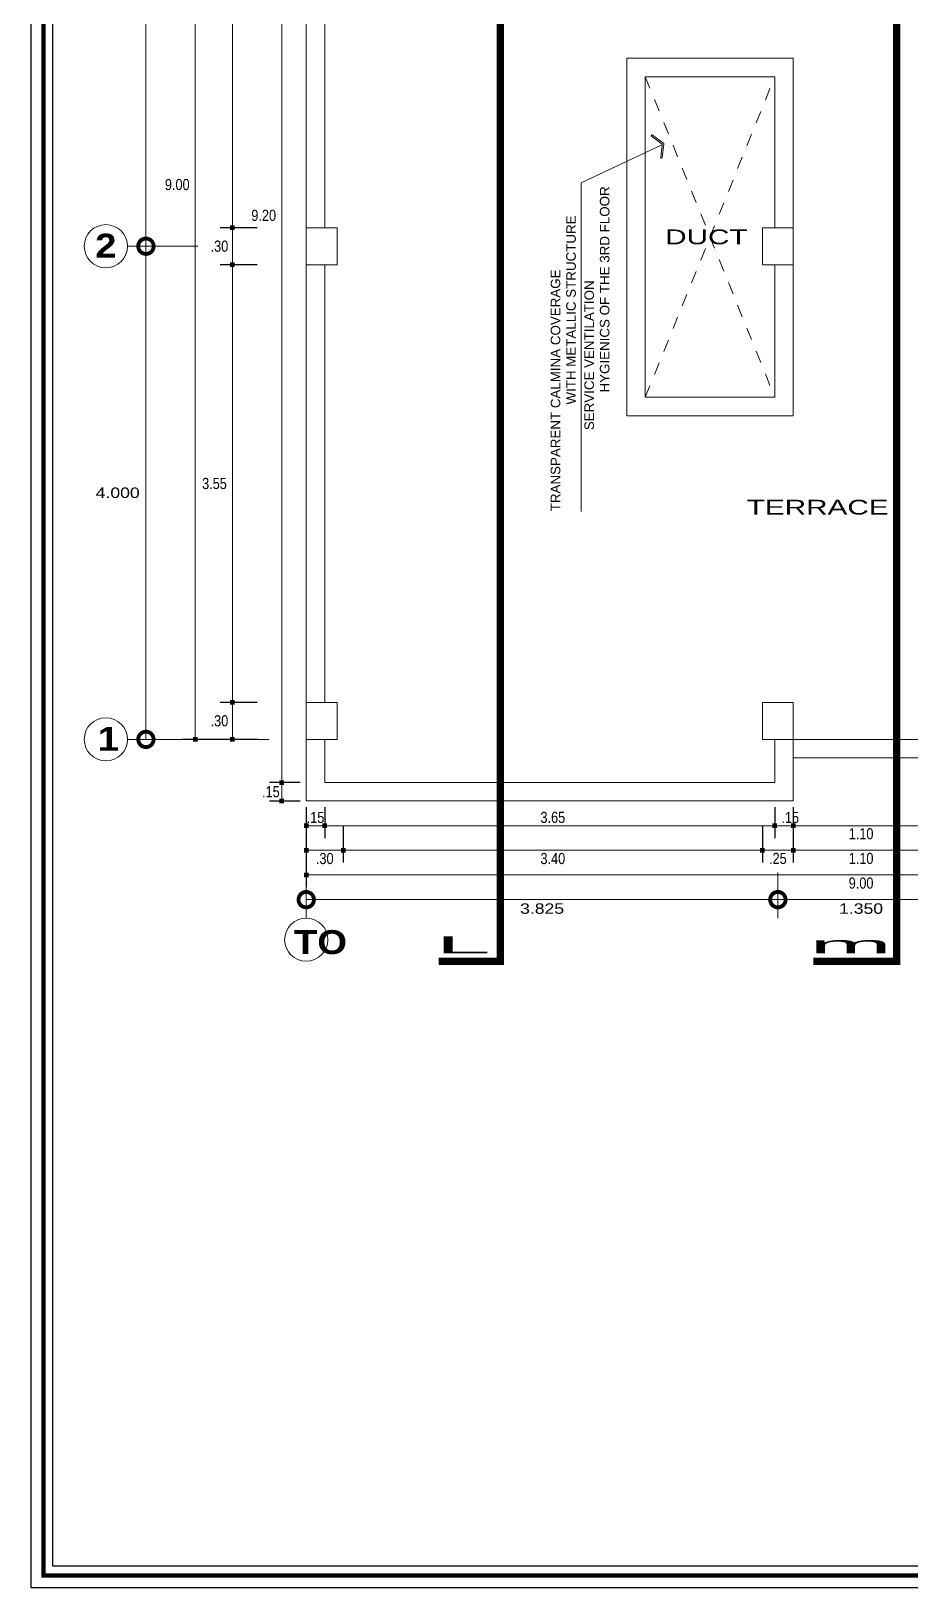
# Model space of a CAD drawing. Header units: millimetres. Extents: x 1555 to 3397, y 790 to 1592.
# Drawn here: x 1740.14 to 1747.27, y 793.95 to 806.58 of the extents above; entities that cross this region are included whole.
import ezdxf

# ---------------------------------------------------------------- set-up
doc = ezdxf.new("R2010")
doc.units = ezdxf.units.MM
for name, pattern in [('ACAD_ISO10W100', [18.5, 12, -3, 0.5, -3]), ('CONTINUA', [0]), ('DASHDOT', [1, 0.5, -0.25, 0, -0.25]), ('HIDDEN2', [4.7625, 3.175, -1.5875]), ('RAYITAS', [0.375, 0.25, -0.125])]:
    doc.linetypes.add(name, pattern=pattern)
doc.layers.get('0').update_dxf_attribs({"lineweight": 5})
doc.layers.get('Defpoints').update_dxf_attribs({"lineweight": 5})
for name, color, linetype, lineweight in [('0-Columna', 253, 'Continuous', 13), ('0-Muro Alto', 145, 'Continuous', 5), ('02', 2, 'Continuous', 5), ('COTA', 250, 'Continuous', 9), ('COTAS', 7, 'Continuous', 9), ('MARCO DE MENBRETE', 252, 'Continuous', 25), ('PROYECCION', 147, 'RAYITAS', 9), ('SIMBOLO CORTES', 10, 'DASHDOT', 5), ('TEXT2', 7, 'Continuous', 9), ('TEXTO COTA50', 57, 'Continuous', 13)]:
    doc.layers.add(name, color=color, linetype=linetype, lineweight=lineweight)
for name, color, linetype, lineweight, true_color in [('CIR EJES', 7, 'Continuous', 9, 0x8b8e7a), ('ejes', 7, 'DASHDOT', 5, 0x6c7360), ('MARCO  LOGITO LM', 7, 'Continuous', 25, 0x5b584a), ('TEXTO', 7, 'Continuous', 20, 0x51594d), ('TEXTO CORTES', 7, 'CONTINUA', 9, 0x3d664b)]:
    doc.layers.add(name, color=color, linetype=linetype, lineweight=lineweight, true_color=true_color)
doc.layers.add('LOGO', color=7, linetype='Continuous')
doc.styles.add('BLACK', font='', dxfattribs={"height": 0.15})
doc.styles.add('DETALLES', font='techl___.ttf')
doc.styles.add('HUGO1', font='swisse.ttf')
doc.styles.add('STYLE1-50EJES', font='swissel.ttf', dxfattribs={"width": 1.2, "height": 0.085})
doc.styles.add('TEXTO-AMBIENTES', font='GOTHIC.TTF', dxfattribs={"width": 1.5, "height": 0.125})
doc.styles.add('TITULO2', font='swissck.ttf')
doc.styles.get('BLACK').set_extended_font_data('Arial Black')
doc.dimstyles.new('50$0', dxfattribs={"dimscale": 0, "dimtxt": 0.09, "dimasz": 0.038, "dimexe": 0.1, "dimexo": 0.05, "dimgap": 0.02, "dimtad": 2, "dimtih": 1, "dimtoh": 1, "dimlfac": -1, "dimzin": 4, "dimdsep": 46, "dimtxsty": 'DETALLES', "dimblk": 'BOXFILLED', "dimcen": 2.5, "dimclrd": 256, "dimclre": 256, "dimclrt": 256, "dimazin": 0, "dimtfac": 1, "dimtmove": 0, "dimatfit": 2, "dimldrblk": 'DOT', "dimfxl": 0.2, "dimfxlon": 1, "dimtolj": 1, "dimtzin": 0, "dimlwd": -1, "dimarcsym": 0})
doc.dimstyles.new('DIM-1-50ejes', dxfattribs={"dimtxt": 0.085, "dimasz": 0.25, "dimexe": 0.15, "dimexo": 0.18, "dimgap": 0.03, "dimtad": 2, "dimtih": 1, "dimtoh": 1, "dimzin": 0, "dimdsep": 46, "dimtxsty": 'STYLE1-50EJES', "dimblk1": 'DOTSMALL', "dimblk2": 'DOTSMALL', "dimsah": 1, "dimcen": 2.75, "dimclrd": 256, "dimclre": 256, "dimclrt": 256, "dimazin": 0, "dimtfac": 1, "dimtix": 1, "dimtmove": 0, "dimatfit": 3, "dimldrblk": 'DOTSMALL', "dimfxl": 1, "dimfxlon": 1, "dimtolj": 1, "dimtzin": 0, "dimlwd": -1, "dimlwe": -1, "dimarcsym": 0})

# ---------------------------------------------------------------- blocks, each defined once
blk = doc.blocks.new('_BOXFILLED')
at = {"color": 0, "linetype": 'ByBlock'}
blk.add_line((-0.5, 0), (-1, 0), dxfattribs=at)
blk.add_solid([(-0.5, 0.5), (0.5, 0.5), (-0.5, -0.5), (0.5, -0.5)], dxfattribs=at)
blk = doc.blocks.new('*D330')
at = {"layer": 'COTA', "lineweight": -2, "transparency": 16777216}
for p, q in [((1742.368, 799.933), (1742.368, 799.633)), ((1751.368, 799.933), (1751.368, 799.633))]:
    blk.add_line(p, q, dxfattribs=at)
at = {"layer": 'COTA', "transparency": 16777216}
blk.add_line((1742.406, 799.733), (1751.33, 799.733), dxfattribs=at)
at = {"layer": 'Defpoints', "color": 0, "transparency": 16777216}
for p in [(1742.368, 800.333), (1751.368, 800.333), (1751.368, 799.733)]:
    blk.add_point(p, dxfattribs=at)
at = {"layer": 'COTA', "transparency": 16777216, "xscale": 0.038, "yscale": 0.038, "zscale": 0.038, "rotation": 180}
blk.add_blockref('_BOXFILLED', (1742.368, 799.733), dxfattribs=at)
at = {"layer": 'COTA', "transparency": 16777216, "xscale": 0.038, "yscale": 0.038, "zscale": 0.038}
blk.add_blockref('_BOXFILLED', (1751.368, 799.733), dxfattribs=at)
at = {"layer": 'COTA', "transparency": 16777216, "insert": (1746.868, 799.667), "char_height": 0.09, "attachment_point": 5, "style": 'DETALLES'}
blk.add_mtext('\\A1;9.00', dxfattribs=at)
blk = doc.blocks.new('_Dot')
at = {"layer": '02', "color": 0, "lineweight": -2}
blk.add_line((-0.5, 0), (-1, 0), dxfattribs=at)
at = {"layer": '02', "color": 0, "const_width": 0.5}
blk.add_lwpolyline([(-0.25, 0, 1), (0.25, 0, 1)], format="xyb", close=True, dxfattribs=at)
blk = doc.blocks.new('_DOTSMALL')
at = {"color": 0, "linetype": 'ByBlock', "const_width": 0.5}
blk.add_lwpolyline([(-0.0625, 0, 1), (0.0625, 0, 1)], format="xyb", close=True, dxfattribs=at)
blk = doc.blocks.new('*D356')
at = {"layer": 'COTAS', "transparency": 16777216}
for p, q in [((1741.489, 804.833), (1740.918, 804.833)), ((1741.068, 804.833), (1741.068, 800.833)), ((1742.068, 800.833), (1740.918, 800.833))]:
    blk.add_line(p, q, dxfattribs=at)
at = {"layer": 'Defpoints', "color": 0, "transparency": 16777216}
for p in [(1741.669, 804.833), (1741.068, 800.833), (1742.368, 800.833)]:
    blk.add_point(p, dxfattribs=at)
at = {"layer": 'COTAS', "transparency": 16777216, "xscale": 0.25, "yscale": 0.25, "zscale": 0.25}
for p, rotation in [((1741.068, 804.833), 90), ((1741.068, 800.833), 270)]:
    blk.add_blockref('_DOTSMALL', p, dxfattribs=dict(at, rotation=rotation))
at = {"layer": 'COTAS', "transparency": 16777216, "insert": (1740.839, 802.833), "char_height": 0.085, "attachment_point": 5, "style": 'STYLE1-50EJES'}
blk.add_mtext('\\A1;4.000', dxfattribs=at)
blk = doc.blocks.new('*D357')
at = {"layer": 'COTA', "lineweight": -2, "transparency": 16777216}
for p, q in [((1741.969, 804.683), (1741.669, 804.683)), ((1741.969, 801.133), (1741.669, 801.133))]:
    blk.add_line(p, q, dxfattribs=at)
at = {"layer": 'COTA', "transparency": 16777216}
blk.add_line((1741.769, 804.645), (1741.769, 801.171), dxfattribs=at)
at = {"layer": 'Defpoints', "color": 0, "transparency": 16777216}
for p in [(1742.368, 804.683), (1741.769, 801.133), (1742.368, 801.133)]:
    blk.add_point(p, dxfattribs=at)
at = {"layer": 'COTA', "transparency": 16777216, "xscale": 0.038, "yscale": 0.038, "zscale": 0.038}
for p, rotation in [((1741.769, 804.683), 90), ((1741.769, 801.133), 270)]:
    blk.add_blockref('_BOXFILLED', p, dxfattribs=dict(at, rotation=rotation))
at = {"layer": 'COTA', "transparency": 16777216, "insert": (1741.624, 802.908), "char_height": 0.09, "attachment_point": 5, "style": 'DETALLES'}
blk.add_mtext('\\A1;3.55', dxfattribs=at)
blk = doc.blocks.new('*D358')
at = {"layer": 'COTA', "lineweight": -2, "transparency": 16777216}
for p, q in [((1741.969, 801.133), (1741.669, 801.133)), ((1741.969, 800.833), (1741.669, 800.833))]:
    blk.add_line(p, q, dxfattribs=at)
at = {"layer": 'COTA', "transparency": 16777216}
blk.add_line((1741.769, 801.095), (1741.769, 800.871), dxfattribs=at)
at = {"layer": 'Defpoints', "color": 0, "transparency": 16777216}
for p in [(1742.368, 801.133), (1741.769, 800.833), (1742.368, 800.833)]:
    blk.add_point(p, dxfattribs=at)
at = {"layer": 'COTA', "transparency": 16777216, "xscale": 0.038, "yscale": 0.038, "zscale": 0.038}
for p, rotation in [((1741.769, 801.133), 90), ((1741.769, 800.833), 270)]:
    blk.add_blockref('_BOXFILLED', p, dxfattribs=dict(at, rotation=rotation))
at = {"layer": 'COTA', "transparency": 16777216, "insert": (1741.664, 800.983), "char_height": 0.09, "attachment_point": 5, "style": 'DETALLES'}
blk.add_mtext('\\A1;.30', dxfattribs=at)
blk = doc.blocks.new('*D359')
at = {"layer": 'COTA', "lineweight": -2, "transparency": 16777216}
for p, q in [((1741.668, 809.833), (1741.368, 809.833)), ((1741.668, 800.833), (1741.368, 800.833))]:
    blk.add_line(p, q, dxfattribs=at)
at = {"layer": 'COTA', "transparency": 16777216}
blk.add_line((1741.468, 800.871), (1741.468, 809.795), dxfattribs=at)
at = {"layer": 'Defpoints', "color": 0, "transparency": 16777216}
for p in [(1741.468, 809.833), (1742.368, 809.833), (1742.368, 800.833)]:
    blk.add_point(p, dxfattribs=at)
at = {"layer": 'COTA', "transparency": 16777216, "xscale": 0.038, "yscale": 0.038, "zscale": 0.038}
for p, rotation in [((1741.468, 809.833), 90), ((1741.468, 800.833), 270)]:
    blk.add_blockref('_BOXFILLED', p, dxfattribs=dict(at, rotation=rotation))
at = {"layer": 'COTA', "transparency": 16777216, "insert": (1741.322, 805.333), "char_height": 0.09, "attachment_point": 5, "style": 'DETALLES'}
blk.add_mtext('\\A1;9.00', dxfattribs=at)
blk = doc.blocks.new('*D360')
at = {"layer": 'COTA', "lineweight": -2, "transparency": 16777216}
for p, q in [((1741.969, 804.983), (1741.669, 804.983)), ((1741.969, 804.683), (1741.669, 804.683))]:
    blk.add_line(p, q, dxfattribs=at)
at = {"layer": 'COTA', "transparency": 16777216}
blk.add_line((1741.769, 804.721), (1741.769, 804.945), dxfattribs=at)
at = {"layer": 'Defpoints', "color": 0, "transparency": 16777216}
for p in [(1741.769, 804.983), (1742.368, 804.983), (1742.368, 804.683)]:
    blk.add_point(p, dxfattribs=at)
at = {"layer": 'COTA', "transparency": 16777216, "xscale": 0.038, "yscale": 0.038, "zscale": 0.038}
for p, rotation in [((1741.769, 804.983), 90), ((1741.769, 804.683), 270)]:
    blk.add_blockref('_BOXFILLED', p, dxfattribs=dict(at, rotation=rotation))
at = {"layer": 'COTA', "transparency": 16777216, "insert": (1741.664, 804.833), "char_height": 0.09, "attachment_point": 5, "style": 'DETALLES'}
blk.add_mtext('\\A1;.30', dxfattribs=at)
blk = doc.blocks.new('*D361')
at = {"layer": 'COTA', "lineweight": -2, "transparency": 16777216}
for p, q in [((1741.969, 808.583), (1741.669, 808.583)), ((1741.969, 804.983), (1741.669, 804.983))]:
    blk.add_line(p, q, dxfattribs=at)
at = {"layer": 'COTA', "transparency": 16777216}
blk.add_line((1741.769, 805.021), (1741.769, 808.545), dxfattribs=at)
at = {"layer": 'Defpoints', "color": 0, "transparency": 16777216}
for p in [(1741.769, 808.583), (1742.368, 808.583), (1742.368, 804.983)]:
    blk.add_point(p, dxfattribs=at)
at = {"layer": 'COTA', "transparency": 16777216, "xscale": 0.038, "yscale": 0.038, "zscale": 0.038}
for p, rotation in [((1741.769, 808.583), 90), ((1741.769, 804.983), 270)]:
    blk.add_blockref('_BOXFILLED', p, dxfattribs=dict(at, rotation=rotation))
at = {"layer": 'COTA', "transparency": 16777216, "insert": (1741.621, 806.783), "char_height": 0.09, "attachment_point": 5, "style": 'DETALLES'}
blk.add_mtext('\\A1;3.60', dxfattribs=at)
blk = doc.blocks.new('*D363')
at = {"layer": 'COTAS', "transparency": 16777216}
for p, q in [((1741.489, 808.683), (1740.918, 808.683)), ((1741.068, 804.833), (1741.068, 808.683)), ((1741.489, 804.833), (1740.918, 804.833))]:
    blk.add_line(p, q, dxfattribs=at)
at = {"layer": 'Defpoints', "color": 0, "transparency": 16777216}
for p in [(1741.068, 808.683), (1741.669, 808.683), (1741.669, 804.833)]:
    blk.add_point(p, dxfattribs=at)
at = {"layer": 'COTAS', "transparency": 16777216, "xscale": 0.25, "yscale": 0.25, "zscale": 0.25}
for p, rotation in [((1741.068, 808.683), 90), ((1741.068, 804.833), 270)]:
    blk.add_blockref('_DOTSMALL', p, dxfattribs=dict(at, rotation=rotation))
at = {"layer": 'COTAS', "transparency": 16777216, "insert": (1740.839, 806.758), "char_height": 0.085, "attachment_point": 5, "style": 'STYLE1-50EJES'}
blk.add_mtext('\\A1;3.850', dxfattribs=at)
blk = doc.blocks.new('*D365')
at = {"layer": 'COTA', "lineweight": -2, "transparency": 16777216}
for p, q in [((1742.318, 809.683), (1742.069, 809.683)), ((1742.318, 800.483), (1742.069, 800.483))]:
    blk.add_line(p, q, dxfattribs=at)
at = {"layer": 'COTA', "transparency": 16777216}
blk.add_line((1742.169, 800.521), (1742.169, 809.645), dxfattribs=at)
at = {"layer": 'Defpoints', "color": 0, "transparency": 16777216}
for p in [(1742.169, 809.683), (1742.368, 809.683), (1742.368, 800.483)]:
    blk.add_point(p, dxfattribs=at)
at = {"layer": 'COTA', "transparency": 16777216, "xscale": 0.038, "yscale": 0.038, "zscale": 0.038}
for p, rotation in [((1742.169, 809.683), 90), ((1742.169, 800.483), 270)]:
    blk.add_blockref('_BOXFILLED', p, dxfattribs=dict(at, rotation=rotation))
at = {"layer": 'COTA', "transparency": 16777216, "insert": (1742.023, 805.083), "char_height": 0.09, "attachment_point": 5, "style": 'DETALLES'}
blk.add_mtext('\\A1;9.20', dxfattribs=at)
blk = doc.blocks.new('*D367')
at = {"layer": 'COTA', "lineweight": -2, "transparency": 16777216}
for p, q in [((1742.318, 800.483), (1742.069, 800.483)), ((1742.318, 800.333), (1742.069, 800.333))]:
    blk.add_line(p, q, dxfattribs=at)
at = {"layer": 'COTA', "transparency": 16777216}
blk.add_line((1742.169, 800.445), (1742.169, 800.371), dxfattribs=at)
at = {"layer": 'Defpoints', "color": 0, "transparency": 16777216}
for p in [(1742.368, 800.483), (1742.169, 800.333), (1742.368, 800.333)]:
    blk.add_point(p, dxfattribs=at)
at = {"layer": 'COTA', "transparency": 16777216, "xscale": 0.038, "yscale": 0.038, "zscale": 0.038}
for p, rotation in [((1742.169, 800.483), 90), ((1742.169, 800.333), 270)]:
    blk.add_blockref('_BOXFILLED', p, dxfattribs=dict(at, rotation=rotation))
at = {"layer": 'COTA', "transparency": 16777216, "insert": (1742.081, 800.408), "char_height": 0.09, "attachment_point": 5, "style": 'DETALLES'}
blk.add_mtext('\\A1;.15', dxfattribs=at)
blk = doc.blocks.new('*D369')
at = {"layer": 'COTA', "lineweight": -2, "transparency": 16777216}
for p, q in [((1742.368, 800.283), (1742.368, 800.033)), ((1742.518, 800.283), (1742.518, 800.033))]:
    blk.add_line(p, q, dxfattribs=at)
at = {"layer": 'COTA', "transparency": 16777216}
blk.add_line((1742.48, 800.133), (1742.406, 800.133), dxfattribs=at)
at = {"layer": 'Defpoints', "color": 0, "transparency": 16777216}
for p in [(1742.368, 800.333), (1742.518, 800.333), (1742.368, 800.133)]:
    blk.add_point(p, dxfattribs=at)
at = {"layer": 'COTA', "transparency": 16777216, "xscale": 0.038, "yscale": 0.038, "zscale": 0.038, "rotation": 180}
blk.add_blockref('_BOXFILLED', (1742.368, 800.133), dxfattribs=at)
at = {"layer": 'COTA', "transparency": 16777216, "xscale": 0.038, "yscale": 0.038, "zscale": 0.038}
blk.add_blockref('_BOXFILLED', (1742.518, 800.133), dxfattribs=at)
at = {"layer": 'COTA', "transparency": 16777216, "insert": (1742.443, 800.199), "char_height": 0.09, "attachment_point": 5, "style": 'DETALLES'}
blk.add_mtext('\\A1;.15', dxfattribs=at)
blk = doc.blocks.new('*D370')
at = {"layer": 'COTA', "lineweight": -2, "transparency": 16777216}
for p, q in [((1742.518, 800.283), (1742.518, 800.033)), ((1746.168, 800.283), (1746.168, 800.033))]:
    blk.add_line(p, q, dxfattribs=at)
at = {"layer": 'COTA', "transparency": 16777216}
blk.add_line((1742.556, 800.133), (1746.13, 800.133), dxfattribs=at)
at = {"layer": 'Defpoints', "color": 0, "transparency": 16777216}
for p in [(1742.518, 800.333), (1746.168, 800.333), (1746.168, 800.133)]:
    blk.add_point(p, dxfattribs=at)
at = {"layer": 'COTA', "transparency": 16777216, "xscale": 0.038, "yscale": 0.038, "zscale": 0.038, "rotation": 180}
blk.add_blockref('_BOXFILLED', (1742.518, 800.133), dxfattribs=at)
at = {"layer": 'COTA', "transparency": 16777216, "xscale": 0.038, "yscale": 0.038, "zscale": 0.038}
blk.add_blockref('_BOXFILLED', (1746.168, 800.133), dxfattribs=at)
at = {"layer": 'COTA', "transparency": 16777216, "insert": (1744.368, 800.2), "char_height": 0.09, "attachment_point": 5, "style": 'DETALLES'}
blk.add_mtext('\\A1;3.65', dxfattribs=at)
blk = doc.blocks.new('*D371')
at = {"layer": 'COTA', "lineweight": -2, "transparency": 16777216}
for p, q in [((1746.168, 800.283), (1746.168, 800.033)), ((1746.318, 800.283), (1746.318, 800.033))]:
    blk.add_line(p, q, dxfattribs=at)
at = {"layer": 'COTA', "transparency": 16777216}
blk.add_line((1746.28, 800.133), (1746.206, 800.133), dxfattribs=at)
at = {"layer": 'Defpoints', "color": 0, "transparency": 16777216}
for p in [(1746.168, 800.333), (1746.318, 800.333), (1746.168, 800.133)]:
    blk.add_point(p, dxfattribs=at)
at = {"layer": 'COTA', "transparency": 16777216, "xscale": 0.038, "yscale": 0.038, "zscale": 0.038, "rotation": 180}
blk.add_blockref('_BOXFILLED', (1746.168, 800.133), dxfattribs=at)
at = {"layer": 'COTA', "transparency": 16777216, "xscale": 0.038, "yscale": 0.038, "zscale": 0.038}
blk.add_blockref('_BOXFILLED', (1746.318, 800.133), dxfattribs=at)
at = {"layer": 'COTA', "transparency": 16777216, "insert": (1746.293, 800.199), "char_height": 0.09, "attachment_point": 5, "style": 'DETALLES'}
blk.add_mtext('\\A1;.15', dxfattribs=at)
blk = doc.blocks.new('*D375')
at = {"layer": 'COTA', "lineweight": -2, "transparency": 16777216}
for p, q in [((1746.318, 800.283), (1746.318, 800.033)), ((1747.418, 800.283), (1747.418, 800.033))]:
    blk.add_line(p, q, dxfattribs=at)
at = {"layer": 'COTA', "transparency": 16777216}
blk.add_line((1746.356, 800.133), (1747.38, 800.133), dxfattribs=at)
at = {"layer": 'Defpoints', "color": 0, "transparency": 16777216}
for p in [(1746.318, 800.333), (1747.418, 800.333), (1747.418, 800.133)]:
    blk.add_point(p, dxfattribs=at)
at = {"layer": 'COTA', "transparency": 16777216, "xscale": 0.038, "yscale": 0.038, "zscale": 0.038, "rotation": 180}
blk.add_blockref('_BOXFILLED', (1746.318, 800.133), dxfattribs=at)
at = {"layer": 'COTA', "transparency": 16777216, "xscale": 0.038, "yscale": 0.038, "zscale": 0.038}
blk.add_blockref('_BOXFILLED', (1747.418, 800.133), dxfattribs=at)
at = {"layer": 'COTA', "transparency": 16777216, "insert": (1746.868, 800.067), "char_height": 0.09, "attachment_point": 5, "style": 'DETALLES'}
blk.add_mtext('\\A1;1.10', dxfattribs=at)
blk = doc.blocks.new('*D378')
at = {"layer": 'COTA', "lineweight": -2, "transparency": 16777216}
for p, q in [((1746.068, 800.133), (1746.068, 799.833)), ((1746.318, 800.133), (1746.318, 799.833))]:
    blk.add_line(p, q, dxfattribs=at)
at = {"layer": 'COTA', "transparency": 16777216}
blk.add_line((1746.28, 799.933), (1746.106, 799.933), dxfattribs=at)
at = {"layer": 'Defpoints', "color": 0, "transparency": 16777216}
for p in [(1746.068, 800.333), (1746.318, 800.333), (1746.068, 799.933)]:
    blk.add_point(p, dxfattribs=at)
at = {"layer": 'COTA', "transparency": 16777216, "xscale": 0.038, "yscale": 0.038, "zscale": 0.038, "rotation": 180}
blk.add_blockref('_BOXFILLED', (1746.068, 799.933), dxfattribs=at)
at = {"layer": 'COTA', "transparency": 16777216, "xscale": 0.038, "yscale": 0.038, "zscale": 0.038}
blk.add_blockref('_BOXFILLED', (1746.318, 799.933), dxfattribs=at)
at = {"layer": 'COTA', "transparency": 16777216, "insert": (1746.193, 799.867), "char_height": 0.09, "attachment_point": 5, "style": 'DETALLES'}
blk.add_mtext('\\A1;.25', dxfattribs=at)
blk = doc.blocks.new('*D379')
at = {"layer": 'COTA', "lineweight": -2, "transparency": 16777216}
for p, q in [((1742.668, 800.133), (1742.668, 799.833)), ((1746.068, 800.133), (1746.068, 799.833))]:
    blk.add_line(p, q, dxfattribs=at)
at = {"layer": 'COTA', "transparency": 16777216}
blk.add_line((1746.03, 799.933), (1742.706, 799.933), dxfattribs=at)
at = {"layer": 'Defpoints', "color": 0, "transparency": 16777216}
for p in [(1742.668, 800.333), (1746.068, 800.333), (1742.668, 799.933)]:
    blk.add_point(p, dxfattribs=at)
at = {"layer": 'COTA', "transparency": 16777216, "xscale": 0.038, "yscale": 0.038, "zscale": 0.038, "rotation": 180}
blk.add_blockref('_BOXFILLED', (1742.668, 799.933), dxfattribs=at)
at = {"layer": 'COTA', "transparency": 16777216, "xscale": 0.038, "yscale": 0.038, "zscale": 0.038}
blk.add_blockref('_BOXFILLED', (1746.068, 799.933), dxfattribs=at)
at = {"layer": 'COTA', "transparency": 16777216, "insert": (1744.368, 799.866), "char_height": 0.09, "attachment_point": 5, "style": 'DETALLES'}
blk.add_mtext('\\A1;3.40', dxfattribs=at)
blk = doc.blocks.new('*D380')
at = {"layer": 'COTA', "lineweight": -2, "transparency": 16777216}
for p, q in [((1742.368, 800.133), (1742.368, 799.833)), ((1742.668, 800.133), (1742.668, 799.833))]:
    blk.add_line(p, q, dxfattribs=at)
at = {"layer": 'COTA', "transparency": 16777216}
blk.add_line((1742.63, 799.933), (1742.406, 799.933), dxfattribs=at)
at = {"layer": 'Defpoints', "color": 0, "transparency": 16777216}
for p in [(1742.368, 800.333), (1742.668, 800.333), (1742.368, 799.933)]:
    blk.add_point(p, dxfattribs=at)
at = {"layer": 'COTA', "transparency": 16777216, "xscale": 0.038, "yscale": 0.038, "zscale": 0.038, "rotation": 180}
blk.add_blockref('_BOXFILLED', (1742.368, 799.933), dxfattribs=at)
at = {"layer": 'COTA', "transparency": 16777216, "xscale": 0.038, "yscale": 0.038, "zscale": 0.038}
blk.add_blockref('_BOXFILLED', (1742.668, 799.933), dxfattribs=at)
at = {"layer": 'COTA', "transparency": 16777216, "insert": (1742.518, 799.866), "char_height": 0.09, "attachment_point": 5, "style": 'DETALLES'}
blk.add_mtext('\\A1;.30', dxfattribs=at)
blk = doc.blocks.new('*D383')
at = {"layer": 'COTA', "lineweight": -2, "transparency": 16777216}
for p, q in [((1746.318, 800.133), (1746.318, 799.833)), ((1747.418, 800.133), (1747.418, 799.833))]:
    blk.add_line(p, q, dxfattribs=at)
at = {"layer": 'COTA', "transparency": 16777216}
blk.add_line((1746.356, 799.933), (1747.38, 799.933), dxfattribs=at)
at = {"layer": 'Defpoints', "color": 0, "transparency": 16777216}
for p in [(1746.318, 800.333), (1747.418, 800.333), (1747.418, 799.933)]:
    blk.add_point(p, dxfattribs=at)
at = {"layer": 'COTA', "transparency": 16777216, "xscale": 0.038, "yscale": 0.038, "zscale": 0.038, "rotation": 180}
blk.add_blockref('_BOXFILLED', (1746.318, 799.933), dxfattribs=at)
at = {"layer": 'COTA', "transparency": 16777216, "xscale": 0.038, "yscale": 0.038, "zscale": 0.038}
blk.add_blockref('_BOXFILLED', (1747.418, 799.933), dxfattribs=at)
at = {"layer": 'COTA', "transparency": 16777216, "insert": (1746.868, 799.867), "char_height": 0.09, "attachment_point": 5, "style": 'DETALLES'}
blk.add_mtext('\\A1;1.10', dxfattribs=at)
blk = doc.blocks.new('*D604')
at = {"layer": 'COTAS', "transparency": 16777216}
for p, q in [((1742.368, 800.153), (1742.368, 799.383)), ((1746.193, 799.753), (1746.193, 799.383)), ((1746.193, 799.533), (1742.368, 799.533))]:
    blk.add_line(p, q, dxfattribs=at)
at = {"layer": 'Defpoints', "color": 0, "transparency": 16777216}
for p in [(1742.368, 800.333), (1746.193, 799.933), (1742.368, 799.533)]:
    blk.add_point(p, dxfattribs=at)
at = {"layer": 'COTAS', "transparency": 16777216, "xscale": 0.25, "yscale": 0.25, "zscale": 0.25, "rotation": 180}
blk.add_blockref('_DOTSMALL', (1742.368, 799.533), dxfattribs=at)
at = {"layer": 'COTAS', "transparency": 16777216, "xscale": 0.25, "yscale": 0.25, "zscale": 0.25}
blk.add_blockref('_DOTSMALL', (1746.193, 799.533), dxfattribs=at)
at = {"layer": 'COTAS', "transparency": 16777216, "insert": (1744.281, 799.46), "char_height": 0.085, "attachment_point": 5, "style": 'STYLE1-50EJES'}
blk.add_mtext('\\A1;3.825', dxfattribs=at)
blk = doc.blocks.new('*D605')
at = {"layer": 'COTAS', "transparency": 16777216}
for p, q in [((1746.193, 799.753), (1746.193, 799.383)), ((1747.543, 799.753), (1747.543, 799.383)), ((1746.193, 799.533), (1747.543, 799.533))]:
    blk.add_line(p, q, dxfattribs=at)
at = {"layer": 'Defpoints', "color": 0, "transparency": 16777216}
for p in [(1746.193, 799.933), (1747.543, 799.933), (1747.543, 799.533)]:
    blk.add_point(p, dxfattribs=at)
at = {"layer": 'COTAS', "transparency": 16777216, "xscale": 0.25, "yscale": 0.25, "zscale": 0.25, "rotation": 180}
blk.add_blockref('_DOTSMALL', (1746.193, 799.533), dxfattribs=at)
at = {"layer": 'COTAS', "transparency": 16777216, "xscale": 0.25, "yscale": 0.25, "zscale": 0.25}
blk.add_blockref('_DOTSMALL', (1747.543, 799.533), dxfattribs=at)
at = {"layer": 'COTAS', "transparency": 16777216, "insert": (1746.868, 799.46), "char_height": 0.085, "attachment_point": 5, "style": 'STYLE1-50EJES'}
blk.add_mtext('\\A1;1.350', dxfattribs=at)

msp = doc.modelspace()

# ---------------------------------------------------------------- linework, layer by layer
at = {"layer": '0-Columna'}
for points in [[(1742.61803, 804.98322), (1742.36803, 804.98322), (1742.36803, 804.68322), (1742.61803, 804.68322)], [(1746.31803, 804.98322), (1746.06803, 804.98322), (1746.06803, 804.68322), (1746.31803, 804.68322)], [(1742.36803, 801.13322), (1742.61803, 801.13322), (1742.61803, 800.83322), (1742.36803, 800.83322)], [(1746.31803, 801.13322), (1746.06803, 801.13322), (1746.06803, 800.83322), (1746.31803, 800.83322)]]:
    msp.add_lwpolyline(points, close=True, dxfattribs=at)
at = {"layer": '0-Muro Alto'}
for points in [[(1742.36803, 808.58322), (1742.51803, 808.58322), (1742.51803, 804.98322), (1742.36803, 804.98322)], [(1746.16803, 806.20822), (1745.11803, 806.20822), (1745.11803, 803.60822), (1746.16803, 803.60822), (1746.16803, 804.68322), (1746.31803, 804.68322), (1746.31803, 803.45822), (1744.96803, 803.45822), (1744.96803, 806.35822), (1746.31803, 806.35822), (1746.31803, 804.98322), (1746.16803, 804.98322)], [(1742.36803, 804.68322), (1742.51803, 804.68322), (1742.51803, 801.13322), (1742.36803, 801.13322)], [(1746.31803, 800.83322), (1746.16803, 800.83322), (1746.16803, 800.48322), (1742.51803, 800.48322), (1742.51803, 800.83322), (1742.36803, 800.83322), (1742.36803, 800.33322), (1746.31803, 800.33322)], [(1747.41803, 800.83322), (1746.31803, 800.83322), (1746.31803, 800.68322), (1747.41803, 800.68322)]]:
    msp.add_lwpolyline(points, close=True, dxfattribs=at)
at = {"layer": 'CIR EJES'}
for centre in [(1740.74303, 804.83322), (1740.74303, 800.83322)]:
    msp.add_circle(centre, 0.175, dxfattribs=at)
at = {"layer": 'ejes', "color": 8, "linetype": 'Continuous', "lineweight": 0}
msp.add_circle((1742.36803, 799.20825), 0.175, dxfattribs=at)
at = {"layer": 'LOGO'}
msp.add_lwpolyline([(1740.13696, 793.95061), (1740.13696, 814.67797), (1769.27663, 814.67797), (1769.27663, 793.95061)], close=True, dxfattribs=at)
at = {"layer": 'MARCO  LOGITO LM', "ltscale": 0.8, "const_width": 0.03358}
msp.add_lwpolyline([(1769.17663, 814.57797), (1769.17663, 794.05061), (1740.23696, 794.05061), (1740.23696, 814.57797)], close=True, dxfattribs=at)
at = {"layer": 'MARCO DE MENBRETE'}
msp.add_lwpolyline([(1769.10163, 814.50297), (1769.10163, 794.12561), (1740.31196, 794.12561), (1740.31196, 814.50297)], close=True, dxfattribs=at)
at = {"layer": 'PROYECCION', "linetype": 'HIDDEN2', "ltscale": 0.02}
for p, q in [((1745.11803, 803.60822), (1746.16803, 806.20822)), ((1745.11803, 806.20822), (1746.16803, 803.60822))]:
    msp.add_line(p, q, dxfattribs=at)
at = {"layer": 'SIMBOLO CORTES', "linetype": 'ACAD_ISO10W100', "ltscale": 0.07, "const_width": 0.05972}
for points in [[(1746.47797, 814.35998), (1747.15553, 814.35998), (1747.15553, 799.03325), (1746.48002, 799.03325)], [(1743.44303, 814.1102), (1743.94303, 814.1102), (1743.94303, 799.03325), (1743.44303, 799.03325)]]:
    msp.add_lwpolyline(points, dxfattribs=at)
at = {"layer": 'TEXTO COTA50'}
msp.add_lwpolyline([(1745.2511, 805.65553), (1744.59824, 805.34701), (1744.59824, 802.68111)], dxfattribs=at)
msp.add_lwpolyline([(1745.2555, 805.55156), (1745.26829, 805.6624, 0.26794919), (1745.26588, 805.66796), (1745.17628, 805.73446, 0.41421356), (1745.16781, 805.7332), (1745.16781, 805.7332, 0.41421356), (1745.16907, 805.72473), (1745.25305, 805.6624, -0.26794919), (1745.25545, 805.65684), (1745.24346, 805.55295, 0.41421356), (1745.24879, 805.54624), (1745.24879, 805.54624, 0.41421356)], format="xyb", close=True, dxfattribs=at)

# ---------------------------------------------------------------- texts
at = {"layer": 'ejes', "linetype": 'Continuous', "lineweight": 0, "style": 'BLACK'}
for s, p in [('2', (1740.65645, 804.74042)), ('1', (1740.67712, 800.74042)), ('TO', (1742.26775, 799.09139))]:
    msp.add_text(s, height=0.19424, dxfattribs=at).set_placement(p)
at = {"layer": 'TEXT2', "char_height": 0.12, "attachment_point": 5, "style": 'TEXTO-AMBIENTES'}
for s, insert, width in [('\\A1;DUCT', (1745.61292, 804.90822), 0.8913131), ('\\A1;TERRACE', (1746.51598, 802.71539), 1.9880209)]:
    msp.add_mtext(s, dxfattribs=dict(at, insert=insert, width=width))
at = {"layer": 'TEXTO', "ltscale": 0.03, "style": 'HUGO1'}
for s, p in [('HYGIENICS OF THE 3RD FLOOR', (1744.82701, 803.64667)), ('WITH METALLIC STRUCTURE', (1744.55414, 803.54887)), ('TRANSPARENT CALMINA COVERAGE', (1744.42823, 802.68343)), ('SERVICE VENTILATION ', (1744.70134, 803.34111))]:
    msp.add_text(s, height=0.0774962, rotation=90, dxfattribs=at).set_placement(p)
at = {"layer": 'TEXTO CORTES', "linetype": 'Continuous', "style": 'TITULO2', "width": 5}
for s, p in [('L', (1743.4165, 799.09626)), ('m', (1746.44947, 799.09626))]:
    msp.add_text(s, height=0.13994, dxfattribs=at).set_placement(p)

# ---------------------------------------------------------------- dimensions: what is measured, and where the dimension line sits
at = {"layer": 'COTA'}
for base, p1, p2, angle, picture, middle in [((1741.46803, 809.83322), (1742.36803, 800.83322), (1742.36803, 809.83322), 90, '*D359', (1741.32151, 805.33322)), ((1742.16906, 809.68322), (1742.36803, 800.48322), (1742.36803, 809.68322), 90, '*D365', (1742.02254, 805.08322)), ((1741.76906, 808.58322), (1742.36803, 804.98322), (1742.36803, 808.58322), 90, '*D361', (1741.62096, 806.78322)), ((1741.76906, 804.98322), (1742.36803, 804.68322), (1742.36803, 804.98322), 90, '*D360', (1741.66353, 804.83322)), ((1741.76906, 801.13322), (1742.36803, 804.68322), (1742.36803, 801.13322), 90, '*D357', (1741.62353, 802.90822)), ((1741.76906, 800.83322), (1742.36803, 801.13322), (1742.36803, 800.83322), 90, '*D358', (1741.66353, 800.98322)), ((1742.16906, 800.33322), (1742.36803, 800.48322), (1742.36803, 800.33322), 90, '*D367', (1742.08083, 800.40822)), ((1742.36803, 799.93325), (1742.66803, 800.33322), (1742.36803, 800.33322), 180, '*D380', (1742.51803, 799.86628)), ((1742.66803, 799.93325), (1746.06803, 800.33322), (1742.66803, 800.33322), 180, '*D379', (1744.36803, 799.86628)), ((1746.06803, 799.93325), (1746.31803, 800.33322), (1746.06803, 800.33322), 180, '*D378', (1746.19303, 799.86727)), ((1747.41803, 800.13325), (1746.31803, 800.33322), (1747.41803, 800.33322), 180, '*D375', (1746.86803, 800.06733)), ((1747.41803, 799.93325), (1746.31803, 800.33322), (1747.41803, 800.33322), 180, '*D383', (1746.86803, 799.86733))]:
    dim = msp.add_linear_dim(base=base, p1=p1, p2=p2, angle=angle, dimstyle='50$0', override={"dimscale": 1, "dimtmove": 1}, dxfattribs=at)
    dim.commit()
    dim.dimension.update_dxf_attribs({"geometry": picture, "text_midpoint": middle})
dim = msp.add_linear_dim(base=(1751.36803, 799.73325), p1=(1742.36803, 800.33322), p2=(1751.36803, 800.33322), dimstyle='50$0', override={"dimscale": 1}, dxfattribs=at)
dim.commit()
dim.dimension.update_dxf_attribs({"geometry": '*D330', "text_midpoint": (1746.86803, 799.66707)})
for base, p1, p2, picture, middle in [((1742.36803, 800.13325), (1742.51803, 800.33322), (1742.36803, 800.33322), '*D369', (1742.44303, 800.13325)), ((1746.16803, 800.13325), (1742.51803, 800.33322), (1746.16803, 800.33322), '*D370', (1744.36803, 800.13325)), ((1746.16803, 800.13325), (1746.31803, 800.33322), (1746.16803, 800.33322), '*D371', (1746.29303, 800.13325))]:
    dim = msp.add_linear_dim(base=base, p1=p1, p2=p2, angle=180, dimstyle='50$0', override={"dimscale": 1, "dimtmove": 1}, dxfattribs=at)
    dim.commit()
    dim.dimension.update_dxf_attribs({"geometry": picture, "text_midpoint": middle, "dimtype": 160})
at = {"layer": 'COTAS'}
for base, p2, picture, middle in [((1741.06803, 808.68322), (1741.66906, 808.68322), '*D363', (1740.83916, 806.75822)), ((1741.06803, 800.83322), (1742.36803, 800.83322), '*D356', (1740.83851, 802.83322))]:
    dim = msp.add_linear_dim(base=base, p1=(1741.66906, 804.83322), p2=p2, angle=90, dimstyle='DIM-1-50ejes', override={"dimdec": 3, "dimtmove": 1}, dxfattribs=at)
    dim.commit()
    dim.dimension.update_dxf_attribs({"geometry": picture, "text_midpoint": middle})
for base, p2, picture, middle in [((1742.36803, 799.53325), (1742.36803, 800.33322), '*D604', (1744.28053, 799.45958)), ((1747.54303, 799.53325), (1747.54303, 799.93325), '*D605', (1746.86803, 799.45963))]:
    dim = msp.add_linear_dim(base=base, p1=(1746.19303, 799.93325), p2=p2, dimstyle='DIM-1-50ejes', override={"dimdec": 3, "dimtmove": 1}, dxfattribs=at)
    dim.commit()
    dim.dimension.update_dxf_attribs({"geometry": picture, "text_midpoint": middle})

doc.saveas('drawing.dxf')
